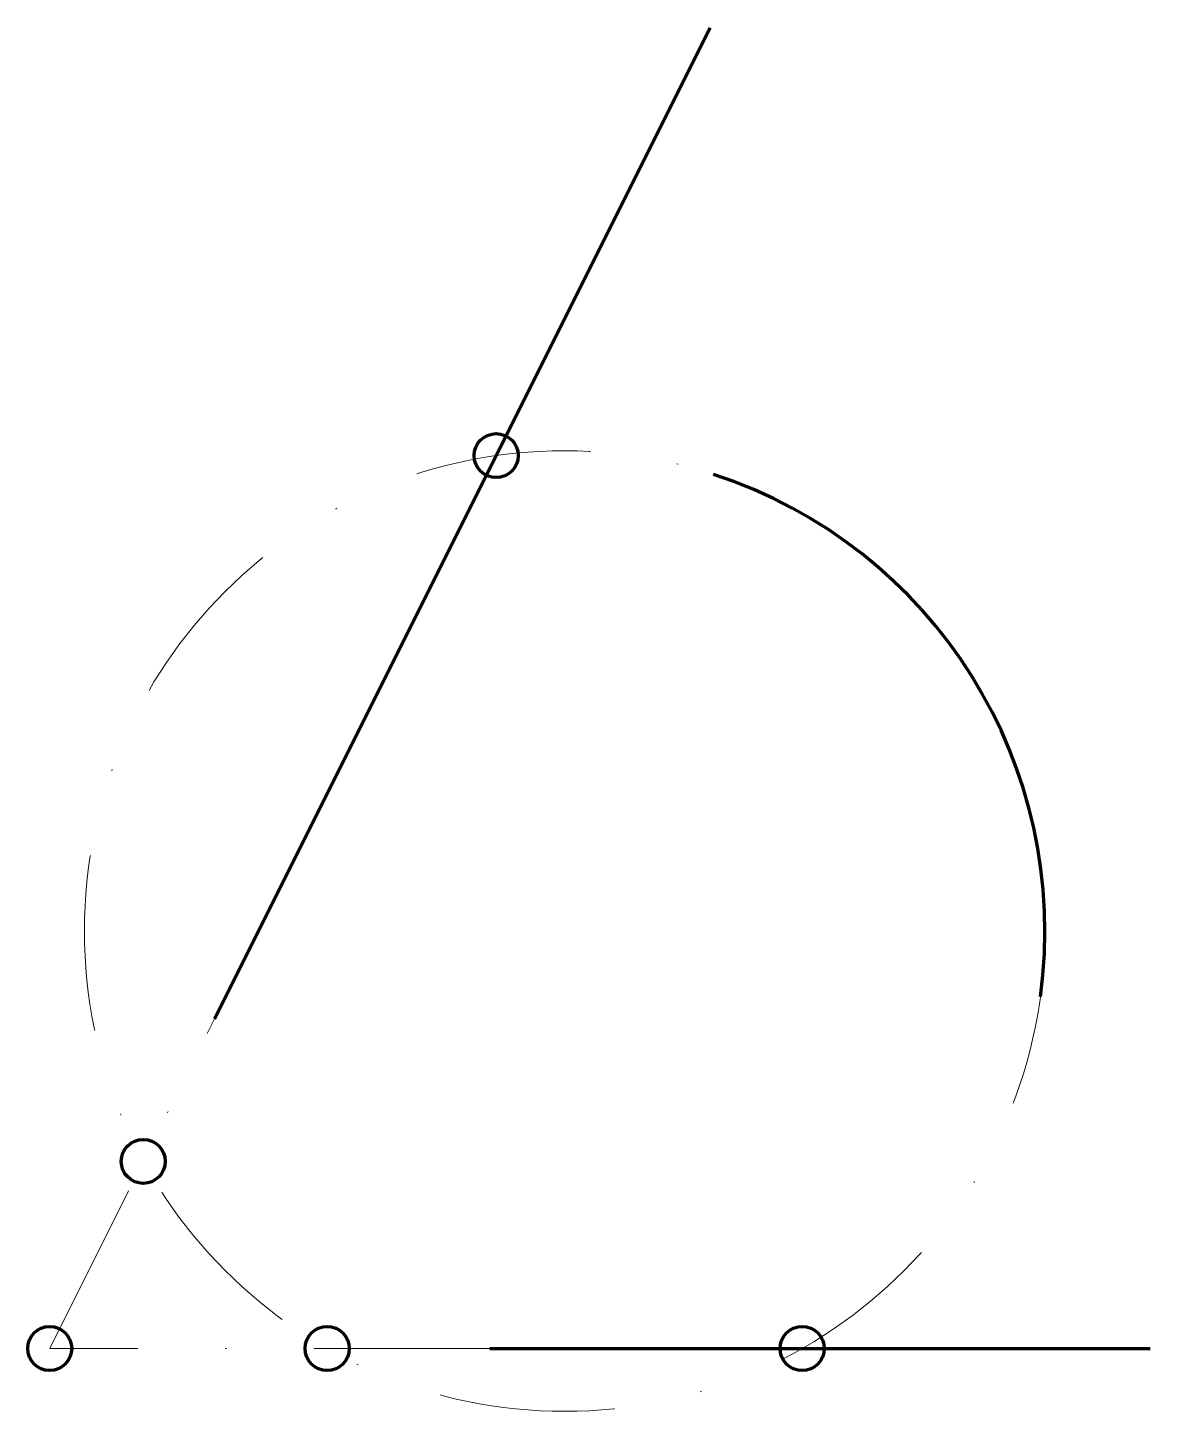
# Model space of a CAD drawing. Extents: x 73.5 to 150, y 55.7 to 150.
import ezdxf

# ---------------------------------------------------------------- set-up
doc = ezdxf.new("R2010")
doc.units = 0
doc.linetypes.add('DASHDOT', pattern=[24, 12, -5.95, 0.1, -5.95])
for name, color, linetype, lineweight in [('auxiliary', 5, 'DASHDOT', 20), ('construction', 7, 'Continuous', 100), ('marker', 1, 'Continuous', 100)]:
    doc.layers.add(name, color=color, linetype=linetype, lineweight=lineweight)

msp = doc.modelspace()

# ---------------------------------------------------------------- linework, layer by layer
at = {"layer": 'auxiliary'}
for p, q in [((75, 60), (86.233, 82.467)), ((105, 60), (75, 60))]:
    msp.add_line(p, q, dxfattribs=at)
msp.add_circle((110.092, 88.447), 32.727, dxfattribs=at)
at = {"layer": 'construction'}
for p, q in [((120, 150), (86.233, 82.467)), ((105, 60), (150, 60))]:
    msp.add_line(p, q, dxfattribs=at)
msp.add_arc((110.092, 88.447), 32.727, 352.15213, 71.94789, dxfattribs=at)
at = {"layer": 'marker'}
for centre in [(105.42, 120.839), (81.375, 72.75), (75, 60), (93.912, 60), (126.273, 60)]:
    msp.add_circle(centre, 1.5, dxfattribs=at)

doc.saveas('drawing.dxf')
